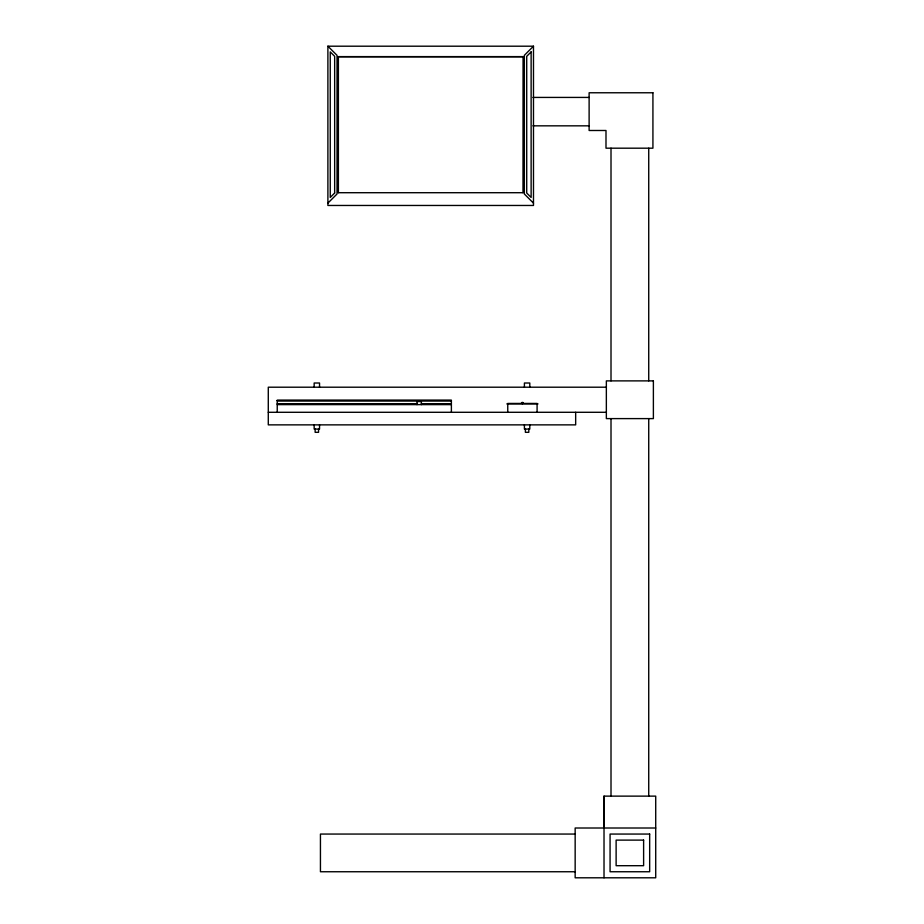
<?xml version="1.0" encoding="UTF-8"?>
<svg xmlns="http://www.w3.org/2000/svg" width="924" height="924" viewBox="0 0 924 924"><rect width="100%" height="100%" fill="white"/><g stroke="black" fill="none" stroke-linecap="round" stroke-linejoin="round"><path stroke-width="1.39" d="M604.019 828.008L604.019 796.13L655.717 796.13L655.717 877.8L575.155 877.8L575.155 828.008L655.717 828.008M327.893 203.13L337.029 193.994L337.029 55.336L327.893 46.2L327.893 205.463L533.483 205.463L533.483 46.2L327.893 46.2M533.483 46.2L524.347 55.336L524.347 193.994L533.483 203.13M522.996 56.745L338.38 56.745L338.38 192.712M532.929 97.424L589.119 97.424M532.929 125.837L589.119 125.837M523.065 192.712L338.311 192.712L338.311 56.618L523.065 56.618L522.996 192.712M606.352 387.202L268.283 387.202L268.283 424.867L575.664 424.867L575.664 412.289M277.235 400.6L451.386 400.6M277.235 400.762L416.99 400.762L416.99 404.62M451.386 400.762L421.367 400.762L421.367 404.62M416.839 401.536L421.159 401.536M521.771 402.517L523.076 402.517M521.494 402.979L523.354 402.979M277.235 403.684L416.99 403.684M421.367 403.684L451.386 403.684M506.826 403.915L538.022 403.915M277.235 404.62L451.386 404.62M268.283 412.289L606.352 412.289M575.155 834.06L320.443 834.06L320.443 871.748L575.155 871.748M648.729 148.187L648.729 380.884M648.729 418.607L648.729 796.13M611.007 148.187L611.007 380.884M611.007 418.607L611.007 796.13M604.019 796.13L604.019 877.8M537.087 412.289L537.087 403.442L507.75 403.442L507.75 412.289M529.798 387.202L529.798 383.01L524.405 383.01L524.405 387.202M529.798 424.867L529.798 429.059L524.405 429.059L524.405 424.867M528.805 429.059L528.805 432.317L525.386 432.317L525.386 429.059M522.418 402.517L522.418 403.915M451.386 412.289L451.386 400.184L277.235 400.184L277.235 412.289M319.542 387.202L319.542 383.01L314.16 383.01L314.16 387.202M319.542 424.867L319.542 429.059L314.16 429.059L314.16 424.867M318.561 429.059L318.561 432.317L315.142 432.317L315.142 429.059M334.661 193.024L330.249 197.436L330.249 51.906L334.661 56.318L334.661 193.024M531.127 51.906L526.715 56.318L526.715 193.024L531.127 197.436L531.127 51.906M652.921 92.77L589.119 92.77L589.119 130.492L605.994 130.492L605.994 148.187L652.921 148.187L652.921 92.77M653.384 380.884L606.352 380.884L606.352 418.607L653.384 418.607L653.384 380.884M649.664 834.06L610.071 834.06L610.071 871.748L649.664 871.748L649.664 834.06M643.612 840.112L616.123 840.112L616.123 865.696L643.612 865.696L643.612 840.112"/></g></svg>
